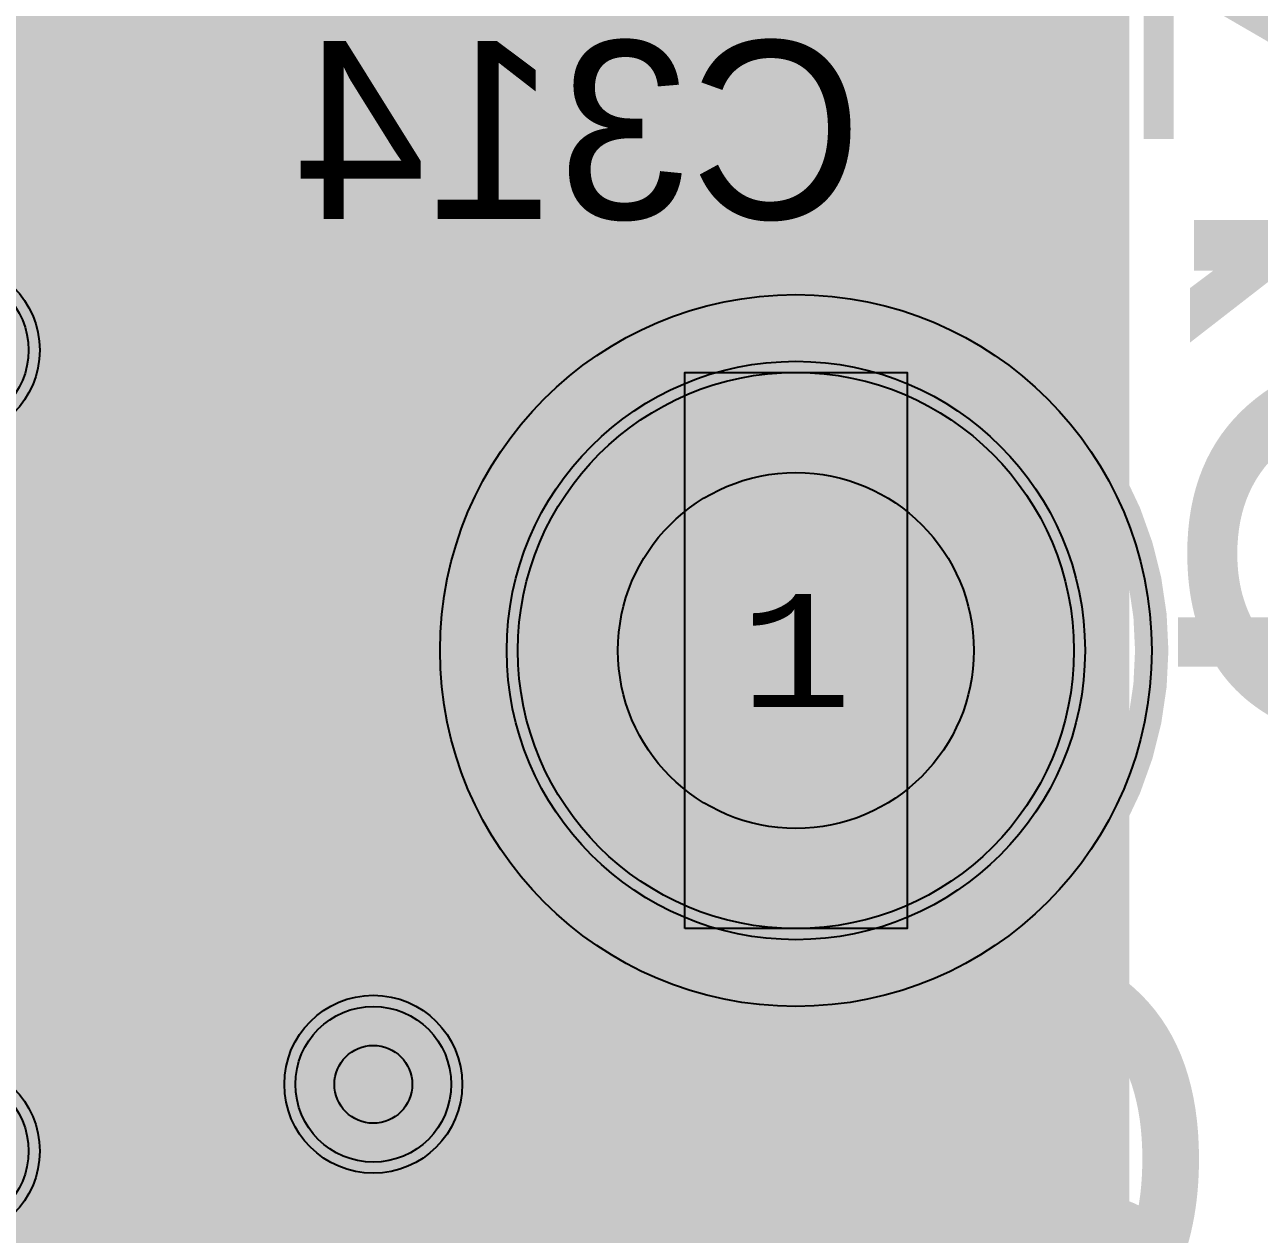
# Model space of a CAD drawing. Extents: x -28 to 199, y -61 to 255.
# Drawn here: x 140.03 to 145.58, y 111.63 to 117.06 of the extents above; entities that cross this region are included whole.
import ezdxf
from ezdxf.enums import TextEntityAlignment as Align

# ---------------------------------------------------------------- set-up
doc = ezdxf.new("R2010")
doc.units = 0
doc.header["$MEASUREMENT"] = 0
for name, color, linetype in [('ASSEMBLY_OUTLINES_BTM', 191, 'CONTINUOUS'), ('ASSEMBLY_PART_NUMBERS_BTM', 191, 'CONTINUOUS'), ('ASSEMBLY_PART_NUMBERS_TOP', 102, 'CONTINUOUS'), ('ASSEMBLY_REF_DES_BTM', 191, 'CONTINUOUS'), ('ASSEMBLY_REF_DES_TOP', 102, 'CONTINUOUS'), ('DRILL_DRAWING', 21, 'CONTINUOUS'), ('GENERATED_SILKSCREEN_BTM', 255, 'CONTINUOUS'), ('PART_HOLES_LAYER_2', 30, 'CONTINUOUS'), ('PART_HOLES_LAYER_3', 30, 'CONTINUOUS'), ('PART_HOLES_LAYER_BOTTOM', 30, 'CONTINUOUS'), ('PART_HOLES_LAYER_TOP', 30, 'CONTINUOUS'), ('PART_PADS_LAYER_2', 230, 'CONTINUOUS'), ('PART_PADS_LAYER_3', 81, 'CONTINUOUS'), ('PART_PADS_LAYER_BOTTOM', 10, 'CONTINUOUS'), ('PART_PADS_LAYER_TOP', 150, 'CONTINUOUS'), ('PIN_NUMBERS_BTM', 8, 'CONTINUOUS'), ('PIN_NUMBERS_TOP', 8, 'CONTINUOUS'), ('PLACEMENT_OUTLINES_BTM', 222, 'CONTINUOUS'), ('PLANE_DATA_LAYER_2', 230, 'CONTINUOUS'), ('PLANE_DATA_LAYER_3', 81, 'CONTINUOUS'), ('PLANE_DATA_LAYER_TOP', 150, 'CONTINUOUS'), ('PLANE_SHAPES_LAYER_2', 230, 'CONTINUOUS'), ('PLANE_SHAPES_LAYER_3', 81, 'CONTINUOUS'), ('PLANE_SHAPES_LAYER_TOP', 150, 'CONTINUOUS'), ('SILKSCREEN_OUTLINES_BTM', 211, 'CONTINUOUS'), ('SILKSCREEN_REF_DES_BTM', 211, 'CONTINUOUS'), ('SOLDERMASK_PADS_BTM', 12, 'CONTINUOUS'), ('SOLDERMASK_PADS_TOP', 180, 'CONTINUOUS'), ('TRACES_LAYER_3', 81, 'CONTINUOUS'), ('TRACES_LAYER_BOTTOM', 10, 'CONTINUOUS'), ('VIA_HOLES_LAYER_2', 30, 'CONTINUOUS'), ('VIA_HOLES_LAYER_3', 30, 'CONTINUOUS'), ('VIA_HOLES_LAYER_BOTTOM', 30, 'CONTINUOUS'), ('VIA_HOLES_LAYER_TOP', 30, 'CONTINUOUS'), ('VIA_PADS_LAYER_2', 230, 'CONTINUOUS'), ('VIA_PADS_LAYER_3', 81, 'CONTINUOUS'), ('VIA_PADS_LAYER_BOTTOM', 10, 'CONTINUOUS'), ('VIA_PADS_LAYER_TOP', 150, 'CONTINUOUS')]:
    doc.layers.add(name, color=color, linetype=linetype)
doc.styles.add('COURIER_NEW', font='COUR.TTF')
doc.styles.add('VERDANA', font='verdana.TTF')
doc.styles.add('VERIBEST_GERBER_0', font='txt')

msp = doc.modelspace()

# ---------------------------------------------------------------- hatches: boundary and pattern name
at = {"layer": 'PART_HOLES_LAYER_2'}
h = msp.add_hatch(color=256, dxfattribs=at)
edge = h.paths.add_edge_path()
edge.add_arc((143.5, 114.25), 0.8, 0, 360)
at = {"layer": 'PART_HOLES_LAYER_3'}
h = msp.add_hatch(color=256, dxfattribs=at)
edge = h.paths.add_edge_path()
edge.add_arc((143.5, 114.25), 0.8, 0, 360)
at = {"layer": 'PART_HOLES_LAYER_BOTTOM'}
h = msp.add_hatch(color=256, dxfattribs=at)
edge = h.paths.add_edge_path()
edge.add_arc((143.5, 114.25), 0.8, 0, 360)
at = {"layer": 'PART_HOLES_LAYER_TOP'}
h = msp.add_hatch(color=256, dxfattribs=at)
edge = h.paths.add_edge_path()
edge.add_arc((143.5, 114.25), 0.8, 0, 360)
at = {"layer": 'PLANE_DATA_LAYER_2'}
msp.add_hatch(color=256, dxfattribs=at).paths.add_polyline_path([(143.5, 114.25), (141.9238, 114.25)], is_closed=False, flags=0)
at = {"layer": 'PLANE_DATA_LAYER_3'}
msp.add_hatch(color=256, dxfattribs=at).paths.add_polyline_path([(143.5, 114.25), (141.9238, 114.25)], is_closed=False, flags=0)
at = {"layer": 'PLANE_DATA_LAYER_TOP'}
h = msp.add_hatch(color=256, dxfattribs=at)
h.paths.add_polyline_path([(145, 119.42617, -0.7996942), (144.85497, 119.39348, 0.7996971), (142, 118.75), (142, 118.75, 0.7996971), (144.85497, 118.10652, -0.7996942), (145, 118.07383), (145, 114.92617, -0.7996942), (144.85497, 114.89348, 0.7996971), (142, 114.25), (142, 114.25, 0.7996971), (144.85497, 113.60652, -0.7996942), (145, 113.57383), (145, 111.5762, -0.4142136), (144.9238, 111.5), (139.3262, 111.5, -0.4142136), (139.25, 111.5762), (139.25, 111.89139, -0.1579723), (139.26448, 111.93608, 0.1579736), (139.35, 112.2), (139.35, 113.3, 0.1579736), (139.26448, 113.56392, -0.1579723), (139.25, 113.60861), (139.25, 120.9238, -0.4142136), (139.3262, 121), (144.9238, 121, -0.4142136), (145, 120.9238)], flags=0)
h.paths.add_polyline_path([(141, 112.3, -1), (142.2, 112.3, -1)], flags=0)
for points in [[(143.5, 114.25), (144.55153, 115.42418)], [(143.5, 114.25), (142.38546, 115.36454)], [(143.5, 114.25), (142.38546, 113.13546)], [(143.5, 114.25), (144.55153, 113.07582)]]:
    msp.add_hatch(color=256, dxfattribs=at).paths.add_polyline_path(points, is_closed=False, flags=0)
at = {"layer": 'PLANE_SHAPES_LAYER_2'}
h = msp.add_hatch(color=256, dxfattribs=at)
h.paths.add_polyline_path([(169.5, 129.25), (149.5, 129.25), (142.25, 122), (142.25, 90.5), (147.5, 90.5), (147.5, 80), (154, 80), (154, 69.25), (131.75, 69.25), (131.75, 73.25), (121.25, 73.25), (121.25, 81), (110.5, 81), (110.5, 125.75), (106.5, 125.75), (106.5, 128.75), (93.5, 128.75), (93.5, 120.25), (91.75, 120.25), (91.75, 121.5), (80, 121.5), (80, 118.25), (73.25, 118.25), (73.25, 124.5), (67.5, 124.5), (67.5, 128), (57.75, 128), (57.75, 120.25), (55.25, 120.25), (55.25, 121.5), (47.5, 121.5), (47.5, 119), (35, 119), (35, 134.75), (32.75, 134.75), (32.75, 159.75), (29.25, 159.75), (29.25, 175.25), (22.5, 175.25), (22.5, 195.25), (17.25, 195.25), (17.25, 198), (22.5, 198), (22.5, 216.5), (40.25, 216.5), (40.25, 235.5), (54.5, 235.5), (54.5, 254), (87.25, 254), (87.25, 236.25), (86.25, 236.25), (86.25, 228.75), (81, 228.75), (81, 218.75), (95.25, 218.75), (95.25, 194.5), (87, 194.5), (87, 172), (131.1, 172), (131.1, 208.75), (115.5, 208.75), (115.5, 213.75), (106.75, 213.75), (106.75, 218.75), (110.25, 222.25), (110.25, 226.25), (142.5, 226.25), (142.5, 221.5), (160.5, 221.5), (160.5, 240.75), (169.5, 240.75)])
h.paths.add_polyline_path([(35.5, 149.5), (41.75, 149.5), (41.75, 152), (39.25, 152), (39.25, 154), (37.75, 154), (37.75, 152), (35.5, 152)], flags=16)
h.paths.add_polyline_path([(37.5, 125.75), (37.5, 128.75), (42.75, 128.75), (42.75, 125.75)], flags=16)
h.paths.add_polyline_path([(52, 127.75), (52, 130.75), (54.25, 130.75), (54.25, 127.75)], flags=16)
h.paths.add_polyline_path([(50.75, 219.5), (50.75, 226.5), (71.75, 226.5), (71.75, 219.5)], flags=16)
h.paths.add_polyline_path([(66.5, 150.75), (66.5, 177.5), (72.25, 177.5), (72.25, 150.75)], flags=16)
h.paths.add_polyline_path([(47.25, 185.25), (73, 185.25), (73, 188.25), (70.25, 188.25), (70.25, 191), (47.25, 191)], flags=16)
h.paths.add_polyline_path([(84.5, 208), (84.5, 212.75), (85, 212.75), (85, 208)], flags=16)
h.paths.add_polyline_path([(61.5, 137.25), (87.75, 137.25), (87.75, 140.5), (84.75, 140.5), (84.75, 143), (61.5, 143)], flags=16)
h.paths.add_polyline_path([(88.75, 127), (88.75, 130), (91, 130), (91, 127)], flags=16)
h.paths.add_polyline_path([(85.5, 130.25), (85.5, 132.5), (91, 132.5), (91, 130.25)], flags=16)
h.paths.add_polyline_path([(108.75, 142.25), (135.75, 142.25), (135.75, 145.75), (132.25, 145.75), (132.25, 149), (108.75, 149)], flags=16)
h.paths.add_polyline_path([(114.25, 126.75), (140.75, 126.75), (140.75, 129.75), (137.25, 129.75), (137.25, 133), (114.25, 133)], flags=16)
h.paths.add_polyline_path([(155.25, 180.25), (166.25, 180.25), (166.25, 186.25), (152.25, 186.25), (152.25, 183), (155.25, 183)], flags=16)
at = {"layer": 'PLANE_SHAPES_LAYER_3'}
h = msp.add_hatch(color=256, dxfattribs=at)
h.paths.add_polyline_path([(169.5, 129.25), (149.5, 129.25), (142.25, 122), (142.25, 90.5), (147.5, 90.5), (147.5, 80), (154, 80), (154, 69.25), (131.75, 69.25), (131.75, 73.25), (121.25, 73.25), (121.25, 81), (110.5, 81), (110.5, 125.75), (106.5, 125.75), (106.5, 128.75), (93.5, 128.75), (93.5, 120.25), (91.75, 120.25), (91.75, 121.5), (80, 121.5), (80, 118.25), (73.25, 118.25), (73.25, 124.5), (67.5, 124.5), (67.5, 127.75), (58.25, 127.75), (58.25, 130.25), (88.75, 130.25), (88.75, 127), (91, 127), (91, 132.5), (55, 132.5), (55, 131.25), (52, 131.25), (52, 127.75), (55, 127.75), (55, 127.25), (57.75, 127.25), (57.75, 120.25), (55.25, 120.25), (55.25, 121.5), (47.5, 121.5), (47.5, 119), (35, 119), (35, 134.75), (32.75, 134.75), (32.75, 159.75), (29.25, 159.75), (29.25, 175.25), (22.5, 175.25), (22.5, 195.25), (17.25, 195.25), (17.25, 198), (22.5, 198), (22.5, 216.5), (40.25, 216.5), (40.25, 235.5), (54.5, 235.5), (54.5, 254), (87.25, 254), (87.25, 236.25), (86.25, 236.25), (86.25, 228.75), (81, 228.75), (81, 218.75), (95.25, 218.75), (95.25, 194.5), (87, 194.5), (87, 172), (131.1, 172), (131.1, 208.75), (115.5, 208.75), (115.5, 213.75), (106.75, 213.75), (106.75, 218.75), (110.25, 222.25), (110.25, 226.25), (142.5, 226.25), (142.5, 221.5), (160.5, 221.5), (160.5, 240.75), (169.5, 240.75)])
h.paths.add_polyline_path([(35.5, 149.5), (41.75, 149.5), (41.75, 152), (39.25, 152), (39.25, 154), (37.75, 154), (37.75, 152), (35.5, 152)], flags=16)
h.paths.add_polyline_path([(37.5, 125.75), (37.5, 128.75), (42.75, 128.75), (42.75, 125.75)], flags=16)
h.paths.add_polyline_path([(50.75, 219.5), (50.75, 226.5), (71.75, 226.5), (71.75, 219.5)], flags=16)
h.paths.add_polyline_path([(66.5, 150.75), (66.5, 177.5), (72.25, 177.5), (72.25, 150.75)], flags=16)
h.paths.add_polyline_path([(47.25, 185.25), (73, 185.25), (73, 188.25), (70.25, 188.25), (70.25, 191), (47.25, 191)], flags=16)
h.paths.add_polyline_path([(84.5, 208), (84.5, 212.75), (85, 212.75), (85, 208)], flags=16)
h.paths.add_polyline_path([(61.5, 137.25), (87.75, 137.25), (87.75, 140.5), (84.75, 140.5), (84.75, 143), (61.5, 143)], flags=16)
h.paths.add_polyline_path([(108.75, 142.25), (135.75, 142.25), (135.75, 145.75), (132.25, 145.75), (132.25, 149), (108.75, 149)], flags=16)
h.paths.add_polyline_path([(114.25, 126.75), (140.75, 126.75), (140.75, 129.75), (137.25, 129.75), (137.25, 133), (114.25, 133)], flags=16)
h.paths.add_polyline_path([(155.25, 180.25), (166.25, 180.25), (166.25, 186.25), (152.25, 186.25), (152.25, 183), (155.25, 183)], flags=16)
at = {"layer": 'VIA_HOLES_LAYER_2'}
h = msp.add_hatch(color=256, dxfattribs=at)
edge = h.paths.add_edge_path()
edge.add_arc((141.6, 112.3), 0.175, 0, 360)
at = {"layer": 'VIA_HOLES_LAYER_3'}
h = msp.add_hatch(color=256, dxfattribs=at)
edge = h.paths.add_edge_path()
edge.add_arc((141.6, 112.3), 0.175, 0, 360)
at = {"layer": 'VIA_HOLES_LAYER_BOTTOM'}
h = msp.add_hatch(color=256, dxfattribs=at)
edge = h.paths.add_edge_path()
edge.add_arc((141.6, 112.3), 0.175, 0, 360)
at = {"layer": 'VIA_HOLES_LAYER_TOP'}
h = msp.add_hatch(color=256, dxfattribs=at)
edge = h.paths.add_edge_path()
edge.add_arc((141.6, 112.3), 0.175, 0, 360)

# ---------------------------------------------------------------- linework, layer by layer
at = {"layer": 'ASSEMBLY_OUTLINES_BTM'}
msp.add_lwpolyline([(143, 113), (143, 115.5), (144, 115.5), (144, 113)], close=True, dxfattribs=at)
msp.add_circle((143.5, 114.25), 1.6, dxfattribs=at)
at = {"layer": 'GENERATED_SILKSCREEN_BTM', "const_width": 0.15}
for points in [[(142.0668, 116.2092), (142.0732, 116.2076), (142.0772, 116.2044), (142.0788, 116.1988), (142.0796, 116.1924), (142.0788, 116.1868), (142.0772, 116.1812), (142.0732, 116.1772), (142.0668, 116.1764), (141.7548, 116.1764), (141.7492, 116.1772), (141.7444, 116.1812), (141.742, 116.1868), (141.7412, 116.1924), (141.742, 116.1988), (141.7444, 116.2044), (141.7492, 116.2076), (141.7548, 116.2092), (141.8956, 116.2092), (141.8956, 116.9604), (141.8964, 116.966), (141.8988, 116.97), (141.9028, 116.9724), (141.9084, 116.9732), (141.9124, 116.974), (141.9164, 116.974), (141.9196, 116.9724), (141.9228, 116.9692), (142.0788, 116.75), (142.0804, 116.7468), (142.0812, 116.7444), (142.0812, 116.7388), (142.0788, 116.734), (142.0748, 116.73), (142.07, 116.7268), (142.0644, 116.7252), (142.0612, 116.7252), (142.0588, 116.726), (142.0548, 116.7308), (141.9268, 116.91), (141.9268, 116.2092), (142.0668, 116.2092)], [(141.3988, 116.4676), (140.9684, 116.8964), (140.9684, 116.4676), (141.3988, 116.4676)], [(140.9684, 116.1924), (140.9676, 116.186), (140.9636, 116.182), (140.958, 116.1796), (140.9524, 116.1788), (140.9468, 116.1796), (140.942, 116.182), (140.938, 116.186), (140.9364, 116.1924), (140.9364, 116.4348), (140.8988, 116.4348), (140.8932, 116.4364), (140.8884, 116.4396), (140.886, 116.4452), (140.8852, 116.4508), (140.886, 116.4572), (140.8884, 116.4628), (140.8932, 116.4668), (140.8988, 116.4676), (140.9364, 116.4676), (140.9364, 116.938), (140.9372, 116.942), (140.9396, 116.9452), (140.9428, 116.9484), (140.9468, 116.9508), (140.9516, 116.9524), (140.9564, 116.9532), (140.9604, 116.9524), (140.9644, 116.9492), (141.45, 116.4636), (141.4532, 116.4588), (141.4548, 116.454), (141.454, 116.4492), (141.4508, 116.4436), (141.4492, 116.4396), (141.446, 116.4372), (141.4428, 116.4356), (141.4388, 116.4348), (140.9684, 116.4348), (140.9684, 116.1924)], [(142.7964, 116.1796), (142.9316, 116.2892), (142.934, 116.2908), (142.9356, 116.2932), (142.9364, 116.2956), (142.9364, 116.298), (142.9356, 116.3036), (142.9324, 116.3092), (142.9284, 116.3132), (142.9236, 116.3164), (142.918, 116.3172), (142.9124, 116.3156), (142.782, 116.2092), (142.5236, 116.2092), (142.3988, 116.31), (142.3988, 116.4588), (142.522, 116.5604), (142.6548, 116.5604), (142.6612, 116.562), (142.6652, 116.5652), (142.6676, 116.5708), (142.6684, 116.5764), (142.6676, 116.582), (142.6652, 116.5868), (142.6612, 116.5908), (142.6548, 116.5924), (142.522, 116.5924), (142.3988, 116.694), (142.3988, 116.8428), (142.5236, 116.9436), (142.782, 116.9436), (142.9124, 116.8372), (142.918, 116.8356), (142.9236, 116.8364), (142.9284, 116.8388), (142.9324, 116.8436), (142.9356, 116.8484), (142.9364, 116.854), (142.9364, 116.8572), (142.9356, 116.8596), (142.934, 116.862), (142.9316, 116.8636), (142.7964, 116.9732), (142.794, 116.974), (142.7916, 116.9748), (142.7908, 116.9756), (142.7876, 116.9764), (142.518, 116.9764), (142.514, 116.9756), (142.5124, 116.9748), (142.5108, 116.974), (142.5076, 116.9732), (142.3724, 116.8636), (142.37, 116.8596), (142.3692, 116.8564), (142.3676, 116.854), (142.3668, 116.8508), (142.3668, 116.686), (142.3676, 116.6836), (142.3692, 116.678), (142.37, 116.674), (142.3724, 116.6724), (142.49, 116.5764), (142.3724, 116.4804), (142.3716, 116.4788), (142.37, 116.4772), (142.3692, 116.4764), (142.3692, 116.4748), (142.3676, 116.4692), (142.3668, 116.4668), (142.3668, 116.302), (142.3676, 116.298), (142.3692, 116.2948), (142.37, 116.2916), (142.3724, 116.2892), (142.5076, 116.1796), (142.5108, 116.178), (142.5116, 116.1772), (142.514, 116.1772), (142.5148, 116.1764), (142.5156, 116.1764), (142.518, 116.1764), (142.7876, 116.1764), (142.7908, 116.1772), (142.794, 116.178), (142.7964, 116.1796)], [(143.5508, 116.1796), (143.6852, 116.2892), (143.6892, 116.2916), (143.69, 116.2948), (143.6916, 116.298), (143.6924, 116.302), (143.6924, 116.8508), (143.6916, 116.8548), (143.69, 116.858), (143.6884, 116.8596), (143.6876, 116.8612), (143.686, 116.8636), (143.5508, 116.9732), (143.5484, 116.974), (143.546, 116.9748), (143.5452, 116.9756), (143.542, 116.9764), (143.2724, 116.9764), (143.2684, 116.9756), (143.2668, 116.9748), (143.2644, 116.974), (143.262, 116.9732), (143.1268, 116.8636), (143.1236, 116.8596), (143.122, 116.8532), (143.1228, 116.8484), (143.1244, 116.8444), (143.1268, 116.8412), (143.1308, 116.838), (143.1348, 116.8356), (143.1388, 116.8348), (143.1428, 116.8348), (143.146, 116.8372), (143.278, 116.9436), (143.5364, 116.9436), (143.6596, 116.8428), (143.6596, 116.31), (143.5364, 116.2092), (143.278, 116.2092), (143.146, 116.3156), (143.1428, 116.3172), (143.1388, 116.318), (143.1348, 116.3172), (143.1308, 116.3148), (143.1268, 116.3116), (143.1244, 116.3076), (143.1228, 116.3028), (143.122, 116.298), (143.1236, 116.2932), (143.1268, 116.2892), (143.262, 116.1796), (143.2652, 116.178), (143.266, 116.1772), (143.2684, 116.1772), (143.2692, 116.1764), (143.27, 116.1764), (143.2724, 116.1764), (143.542, 116.1764), (143.5452, 116.1772), (143.5484, 116.178), (143.5508, 116.1796)]]:
    msp.add_lwpolyline(points, dxfattribs=at)
msp.add_lwpolyline([(141.9, 114.25, -1), (145.1, 114.25, -1)], format="xyb", close=True, dxfattribs=at)
at = {"layer": 'PART_HOLES_LAYER_2'}
msp.add_circle((143.5, 114.25), 0.8, dxfattribs=at)
at = {"layer": 'PART_HOLES_LAYER_3'}
msp.add_circle((143.5, 114.25), 0.8, dxfattribs=at)
at = {"layer": 'PART_HOLES_LAYER_BOTTOM'}
msp.add_circle((143.5, 114.25), 0.8, dxfattribs=at)
at = {"layer": 'PART_HOLES_LAYER_TOP'}
msp.add_circle((143.5, 114.25), 0.8, dxfattribs=at)
at = {"layer": 'PART_PADS_LAYER_2'}
msp.add_circle((143.5, 114.25), 1.25, dxfattribs=at)
at = {"layer": 'PART_PADS_LAYER_3'}
msp.add_circle((143.5, 114.25), 1.25, dxfattribs=at)
at = {"layer": 'PART_PADS_LAYER_BOTTOM'}
msp.add_circle((143.5, 114.25), 1.25, dxfattribs=at)
at = {"layer": 'PART_PADS_LAYER_TOP'}
msp.add_circle((143.5, 114.25), 1.25, dxfattribs=at)
at = {"layer": 'PLACEMENT_OUTLINES_BTM'}
msp.add_circle((143.5, 114.25), 1.6, dxfattribs=at)
at = {"layer": 'PLANE_DATA_LAYER_2', "const_width": 0.5}
msp.add_lwpolyline([(143.5, 114.25), (141.9238, 114.25)], dxfattribs=at)
at = {"layer": 'PLANE_DATA_LAYER_3', "const_width": 0.5}
msp.add_lwpolyline([(143.5, 114.25), (141.9238, 114.25)], dxfattribs=at)
at = {"layer": 'PLANE_DATA_LAYER_TOP', "const_width": 0.5}
for points in [[(143.5, 114.25), (144.55153, 115.42418)], [(143.5, 114.25), (142.38546, 115.36454)], [(143.5, 114.25), (142.38546, 113.13546)], [(143.5, 114.25), (144.55153, 113.07582)]]:
    msp.add_lwpolyline(points, dxfattribs=at)
at = {"layer": 'PLANE_SHAPES_LAYER_TOP'}
msp.add_solid([(139.25, 111.5), (145, 111.5), (139.25, 121), (145, 121)], dxfattribs=at)
at = {"layer": 'SILKSCREEN_OUTLINES_BTM'}
msp.add_circle((143.5, 114.25), 1.6, dxfattribs=at)
at = {"layer": 'SOLDERMASK_PADS_BTM'}
msp.add_circle((143.5, 114.25), 1.3, dxfattribs=at)
at = {"layer": 'SOLDERMASK_PADS_TOP'}
msp.add_circle((143.5, 114.25), 1.3, dxfattribs=at)
at = {"layer": 'TRACES_LAYER_3', "const_width": 0.5}
msp.add_lwpolyline([(141.6, 112.3), (139.93125, 110.63125), (137.33125, 110.63125), (135.86569, 109.16569)], dxfattribs=at)
at = {"layer": 'TRACES_LAYER_BOTTOM'}
for points, const_width in [([(151.85, 76.5), (151.37217, 76.5), (151.37217, 77.325), (146.20478, 82.49238), (146.20478, 91.47428), (140.88221, 96.79686), (140.88221, 118.74128), (137.75326, 121.87023), (128.68843, 121.87023), (127.75, 122.80866), (127.75, 123.9)], 0.35), ([(141.6, 112.3), (141.6, 118.97566), (137.93148, 122.64418), (133.67882, 122.64418), (133.25, 123.073), (133.25, 123.9)], 0.35), ([(126, 123.9), (126, 121.6626), (126.52652, 121.13608), (137.56608, 121.13608), (140.427, 118.27516), (140.427, 99.777), (138.15, 97.5), (138.1, 97.5)], 0.254)]:
    msp.add_lwpolyline(points, dxfattribs=dict(at, const_width=const_width))
at = {"layer": 'VIA_HOLES_LAYER_2'}
msp.add_circle((141.6, 112.3), 0.175, dxfattribs=at)
at = {"layer": 'VIA_HOLES_LAYER_3'}
msp.add_circle((141.6, 112.3), 0.175, dxfattribs=at)
at = {"layer": 'VIA_HOLES_LAYER_BOTTOM'}
msp.add_circle((141.6, 112.3), 0.175, dxfattribs=at)
at = {"layer": 'VIA_HOLES_LAYER_TOP'}
msp.add_circle((141.6, 112.3), 0.175, dxfattribs=at)
at = {"layer": 'VIA_PADS_LAYER_2'}
for centre in [(139.7, 115.6), (141.6, 112.3), (139.7, 112)]:
    msp.add_circle(centre, 0.4, dxfattribs=at)
at = {"layer": 'VIA_PADS_LAYER_3'}
for centre in [(139.7, 115.6), (141.6, 112.3), (139.7, 112)]:
    msp.add_circle(centre, 0.4, dxfattribs=at)
at = {"layer": 'VIA_PADS_LAYER_BOTTOM'}
for centre in [(139.7, 115.6), (141.6, 112.3), (139.7, 112)]:
    msp.add_circle(centre, 0.35, dxfattribs=at)
at = {"layer": 'VIA_PADS_LAYER_TOP'}
for centre in [(139.7, 115.6), (141.6, 112.3), (139.7, 112)]:
    msp.add_circle(centre, 0.35, dxfattribs=at)

# ---------------------------------------------------------------- texts
at = {"layer": 'ASSEMBLY_PART_NUMBERS_BTM', "style": 'VERIBEST_GERBER_0', "text_generation_flag": 2}
for s, p in [('CL10C010BB8NNNC', (145.29, 139.75)), ('MCR25JZHJ000', (139.21, 130))]:
    msp.add_text(s, height=2.032, rotation=90, dxfattribs=at).set_placement(p, align=Align.TOP_LEFT)
msp.add_text('5126', height=2.032, dxfattribs=at).set_placement((143.5, 116.79), align=Align.TOP_LEFT)
at = {"layer": 'ASSEMBLY_PART_NUMBERS_TOP', "style": 'VERIBEST_GERBER_0'}
for s, p in [('MMZ1608A182B', (123.5, 118.21)), ('5126', (143.5, 116.21)), ('SN74LVC1G08DBVR', (124.75, 112.96)), ('MMZ1608A182B', (133.25, 111.79))]:
    msp.add_text(s, height=2.032, dxfattribs=at).set_placement(p, align=Align.TOP_LEFT)
at = {"layer": 'ASSEMBLY_REF_DES_BTM', "style": 'VERDANA', "text_generation_flag": 2}
msp.add_text('TP58', height=1, dxfattribs=at).set_placement((145.55, 117.55), align=Align.TOP_LEFT)
at = {"layer": 'ASSEMBLY_REF_DES_TOP', "style": 'VERDANA'}
msp.add_text('TP51', height=1, dxfattribs=at).set_placement((140.75, 116.5), align=Align.TOP_LEFT)
at = {"layer": 'DRILL_DRAWING', "style": 'VERIBEST_GERBER_0'}
for s, p in [('A', (139.7, 115.6)), ('K', (143.5, 114.25)), ('A', (141.6, 112.3)), ('A', (139.7, 112))]:
    msp.add_text(s, height=2, dxfattribs=at).set_placement(p, align=Align.MIDDLE_CENTER)
at = {"layer": 'PIN_NUMBERS_BTM', "style": 'COURIER_NEW'}
msp.add_text('1', height=0.508, dxfattribs=at).set_placement((143.5, 114.25), align=Align.MIDDLE_CENTER)
at = {"layer": 'PIN_NUMBERS_TOP', "style": 'COURIER_NEW'}
msp.add_text('1', height=0.508, dxfattribs=at).set_placement((143.5, 114.25), align=Align.MIDDLE_CENTER)
at = {"layer": 'SILKSCREEN_REF_DES_BTM', "style": 'VERIBEST_GERBER_0', "text_generation_flag": 2}
msp.add_text('C314', height=0.8, dxfattribs=at).set_placement((143.8, 116.99), align=Align.TOP_LEFT)

doc.saveas('drawing.dxf')
